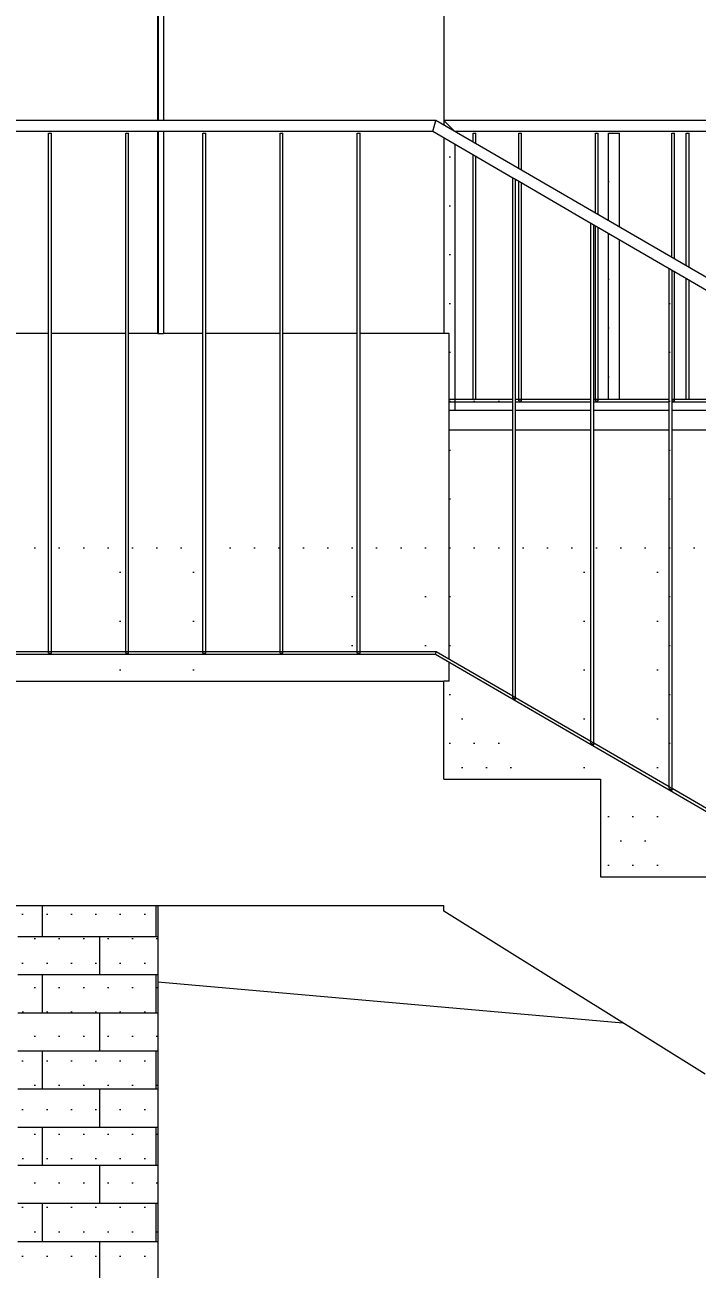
# Model space of a CAD drawing. Header units: metres. Extents: x -111189 to -108577, y -72951 to -72647.
# Drawn here: x -108745.137 to -108743.937, y -72943.031 to -72940.812 of the extents above; entities that cross this region are included whole.
import ezdxf

# ---------------------------------------------------------------- set-up
doc = ezdxf.new("R2010")
doc.units = ezdxf.units.M
doc.header["$MEASUREMENT"] = 0
for name, color, linetype in [('03 - COBERTURA', 7, 'Continuous'), ('03 - LAJES', 7, 'Continuous'), ('04 - TECTO FALSO', 7, 'Continuous'), ('06 - ESCADAS _ GUARDAS', 7, 'Continuous'), ('06 - FORRA', 7, 'Continuous'), ('07 - MUROS', 7, 'Continuous'), ('12 - COTAS GERAIS', 7, 'Continuous')]:
    doc.layers.add(name, color=color, linetype=linetype)
doc.styles.add('ESTILO_GERADO_7', font='')
doc.styles.get('ESTILO_GERADO_7').set_extended_font_data('Helvetica')
doc.dimstyles.new('ESTILO_GERADO__5', dxfattribs={"dimtxt": 0.15, "dimasz": 0.114, "dimexe": 0.18, "dimexo": 0.0625, "dimgap": 0, "dimtad": 1, "dimzin": 0, "dimdsep": 46, "dimtxsty": 'ESTILO_GERADO_7', "dimblk": 'ARROWHEAD_2', "dimblk1": 'ARROWHEAD_2', "dimblk2": 'ARROWHEAD_2', "dimcen": 0.09, "dimse1": 1, "dimse2": 1, "dimclrd": 7, "dimclre": 7, "dimclrt": 7, "dimadec": 0, "dimazin": 0, "dimtfac": 1, "dimtdec": 4, "dimtmove": 0, "dimatfit": 3, "dimfxl": 1, "dimtolj": 1, "dimtzin": 0, "dimarcsym": 0})
pattern_1 = [(360, (-108919.279413, -72941.96242), (0.021783658, 0.043567315), [0, -0.043567315])]

# ---------------------------------------------------------------- blocks, each defined once
blk = doc.blocks.new('Corte Elem_2100_1', base_point=(-108919.2794, -72941.9624))
at = {"layer": '06 - ESCADAS _ GUARDAS', "color": 7, "linetype": 'Continuous', "lineweight": 13}
for p, q in [((-108744.2662, -72941.0851), (-108744.4087, -72941.0024)), ((-108741.4714, -72942.6843), (-108744.4033, -72940.9824)), ((-108744.2612, -72941.088), (-108744.2662, -72941.0851)), ((-108744.1266, -72941.1662), (-108744.2612, -72941.088)), ((-108744.1216, -72941.1691), (-108744.1266, -72941.1662)), ((-108743.987, -72941.2472), (-108744.1216, -72941.1691)), ((-108743.982, -72941.2501), (-108743.987, -72941.2472)), ((-108743.8474, -72941.3283), (-108743.982, -72941.2501))]:
    blk.add_line(p, q, dxfattribs=at)
blk = doc.blocks.new('Corte Elem_2101_1', base_point=(-108919.2794, -72941.9624))
at = {"layer": '06 - ESCADAS _ GUARDAS', "color": 7, "linetype": 'Continuous', "lineweight": 13}
for p, q in [((-108744.4033, -72940.9824), (-108749.4994, -72940.9824)), ((-108744.4087, -72941.0024), (-108749.4794, -72941.0024)), ((-108744.4087, -72941.0024), (-108744.4033, -72940.9824))]:
    blk.add_line(p, q, dxfattribs=at)
blk = doc.blocks.new('*X2872', base_point=(-108919.2794, -72941.9624))
at = {"color": 254, "linetype": 'Continuous', "lineweight": 13}
for p, q in [((-108745.1054, -72942.4384), (-108745.1054, -72942.3824)), ((-108744.9024, -72942.4384), (-108744.9024, -72942.3824)), ((-108745.1054, -72942.4384), (-108745.1494, -72942.4384)), ((-108744.9024, -72942.4384), (-108745.1054, -72942.4384)), ((-108745.0039, -72942.4384), (-108745.0039, -72942.5064)), ((-108744.8994, -72942.4384), (-108744.9024, -72942.4384)), ((-108745.1054, -72942.5064), (-108745.1494, -72942.5064)), ((-108744.9024, -72942.5064), (-108745.1054, -72942.5064)), ((-108745.1054, -72942.5744), (-108745.1054, -72942.5064)), ((-108744.8994, -72942.5064), (-108744.9024, -72942.5064)), ((-108744.9024, -72942.5744), (-108744.9024, -72942.5064)), ((-108745.1054, -72942.5744), (-108745.1494, -72942.5744)), ((-108744.9024, -72942.5744), (-108745.1054, -72942.5744)), ((-108745.0039, -72942.5744), (-108745.0039, -72942.6424)), ((-108744.8994, -72942.5744), (-108744.9024, -72942.5744)), ((-108745.1054, -72942.6424), (-108745.1494, -72942.6424)), ((-108744.9024, -72942.6424), (-108745.1054, -72942.6424)), ((-108745.1054, -72942.7104), (-108745.1054, -72942.6424)), ((-108744.8994, -72942.6424), (-108744.9024, -72942.6424)), ((-108744.9024, -72942.7104), (-108744.9024, -72942.6424)), ((-108745.1054, -72942.7104), (-108745.1494, -72942.7104)), ((-108744.9024, -72942.7104), (-108745.1054, -72942.7104)), ((-108745.0039, -72942.7104), (-108745.0039, -72942.7784)), ((-108744.8994, -72942.7104), (-108744.9024, -72942.7104)), ((-108745.1054, -72942.7784), (-108745.1494, -72942.7784)), ((-108744.9024, -72942.7784), (-108745.1054, -72942.7784)), ((-108745.1054, -72942.8464), (-108745.1054, -72942.7784)), ((-108744.8994, -72942.7784), (-108744.9024, -72942.7784)), ((-108744.9024, -72942.8464), (-108744.9024, -72942.7784)), ((-108745.1054, -72942.8464), (-108745.1494, -72942.8464)), ((-108744.9024, -72942.8464), (-108745.1054, -72942.8464)), ((-108745.0039, -72942.8464), (-108745.0039, -72942.9144)), ((-108744.8994, -72942.8464), (-108744.9024, -72942.8464)), ((-108745.1054, -72942.9144), (-108745.1494, -72942.9144)), ((-108744.9024, -72942.9144), (-108745.1054, -72942.9144)), ((-108745.1054, -72942.9824), (-108745.1054, -72942.9144)), ((-108744.8994, -72942.9144), (-108744.9024, -72942.9144)), ((-108744.9024, -72942.9824), (-108744.9024, -72942.9144)), ((-108745.1054, -72942.9824), (-108745.1494, -72942.9824)), ((-108744.9024, -72942.9824), (-108745.1054, -72942.9824)), ((-108745.0039, -72942.9824), (-108745.0039, -72943.0504)), ((-108744.8994, -72942.9824), (-108744.9024, -72942.9824)), ((-108745.1054, -72943.0504), (-108745.1494, -72943.0504)), ((-108744.9024, -72943.0504), (-108745.1054, -72943.0504)), ((-108745.1054, -72943.1184), (-108745.1054, -72943.0504)), ((-108744.8994, -72943.0504), (-108744.9024, -72943.0504)), ((-108744.9024, -72943.1184), (-108744.9024, -72943.0504)), ((-108745.1054, -72943.1184), (-108745.1494, -72943.1184)), ((-108744.9024, -72943.1184), (-108745.1054, -72943.1184)), ((-108745.0039, -72943.1184), (-108745.0039, -72943.1864)), ((-108744.8994, -72943.1184), (-108744.9024, -72943.1184)), ((-108745.1054, -72943.1864), (-108745.1494, -72943.1864)), ((-108744.9024, -72943.1864), (-108745.1054, -72943.1864)), ((-108745.1054, -72943.2544), (-108745.1054, -72943.1864)), ((-108744.8994, -72943.1864), (-108744.9024, -72943.1864)), ((-108744.9024, -72943.2544), (-108744.9024, -72943.1864)), ((-108745.1054, -72943.2544), (-108745.1494, -72943.2544)), ((-108744.9024, -72943.2544), (-108745.1054, -72943.2544)), ((-108745.0039, -72943.2544), (-108745.0039, -72943.3224)), ((-108744.8994, -72943.2544), (-108744.9024, -72943.2544)), ((-108745.1054, -72943.3224), (-108745.1494, -72943.3224)), ((-108744.9024, -72943.3224), (-108745.1054, -72943.3224)), ((-108745.1054, -72943.3904), (-108745.1054, -72943.3224)), ((-108744.8994, -72943.3224), (-108744.9024, -72943.3224)), ((-108744.9024, -72943.3904), (-108744.9024, -72943.3224)), ((-108745.1054, -72943.3904), (-108745.1494, -72943.3904)), ((-108744.9024, -72943.3904), (-108745.1054, -72943.3904)), ((-108745.0039, -72943.3904), (-108745.0039, -72943.4584)), ((-108744.8994, -72943.3904), (-108744.9024, -72943.3904)), ((-108745.1054, -72943.4584), (-108745.1494, -72943.4584)), ((-108744.9024, -72943.4584), (-108745.1054, -72943.4584)), ((-108745.1054, -72943.5264), (-108745.1054, -72943.4584)), ((-108744.8994, -72943.4584), (-108744.9024, -72943.4584)), ((-108744.9024, -72943.5264), (-108744.9024, -72943.4584)), ((-108745.1054, -72943.5264), (-108745.1494, -72943.5264)), ((-108744.9024, -72943.5264), (-108745.1054, -72943.5264)), ((-108745.0039, -72943.5264), (-108745.0039, -72943.5944)), ((-108744.8994, -72943.5264), (-108744.9024, -72943.5264)), ((-108745.1054, -72943.5944), (-108745.1494, -72943.5944)), ((-108744.9024, -72943.5944), (-108745.1054, -72943.5944)), ((-108745.1054, -72943.6624), (-108745.1054, -72943.5944)), ((-108744.8994, -72943.5944), (-108744.9024, -72943.5944)), ((-108744.9024, -72943.6624), (-108744.9024, -72943.5944)), ((-108745.1054, -72943.6624), (-108745.1494, -72943.6624)), ((-108744.9024, -72943.6624), (-108745.1054, -72943.6624)), ((-108745.0039, -72943.6624), (-108745.0039, -72943.7304)), ((-108744.8994, -72943.6624), (-108744.9024, -72943.6624)), ((-108745.1054, -72943.7304), (-108745.1494, -72943.7304)), ((-108744.9024, -72943.7304), (-108745.1054, -72943.7304)), ((-108745.1054, -72943.7984), (-108745.1054, -72943.7304)), ((-108744.8994, -72943.7304), (-108744.9024, -72943.7304)), ((-108744.9024, -72943.7984), (-108744.9024, -72943.7304)), ((-108745.1054, -72943.7984), (-108745.1494, -72943.7984)), ((-108744.9024, -72943.7984), (-108745.1054, -72943.7984)), ((-108745.0039, -72943.7984), (-108745.0039, -72943.8664)), ((-108744.8994, -72943.7984), (-108744.9024, -72943.7984)), ((-108745.1054, -72943.8664), (-108745.1494, -72943.8664)), ((-108744.9024, -72943.8664), (-108745.1054, -72943.8664)), ((-108745.1054, -72943.9344), (-108745.1054, -72943.8664)), ((-108744.8994, -72943.8664), (-108744.9024, -72943.8664)), ((-108744.9024, -72943.9344), (-108744.9024, -72943.8664)), ((-108745.1054, -72943.9344), (-108745.1494, -72943.9344)), ((-108744.9024, -72943.9344), (-108745.1054, -72943.9344)), ((-108745.0039, -72943.9344), (-108745.0039, -72944.0024)), ((-108744.8994, -72943.9344), (-108744.9024, -72943.9344)), ((-108745.1054, -72944.0024), (-108745.1494, -72944.0024)), ((-108744.9024, -72944.0024), (-108745.1054, -72944.0024)), ((-108745.1054, -72944.0704), (-108745.1054, -72944.0024)), ((-108744.8994, -72944.0024), (-108744.9024, -72944.0024)), ((-108744.9024, -72944.0632), (-108744.9024, -72944.0024)), ((-108745.1054, -72944.0704), (-108745.1494, -72944.0704)), ((-108744.9995, -72944.0704), (-108745.1054, -72944.0704)), ((-108745.0039, -72944.0704), (-108745.0039, -72944.0707))]:
    blk.add_line(p, q, dxfattribs=at)
blk = doc.blocks.new('Corte Elem_2109_1', base_point=(-108919.2794, -72941.9624))
at = {"linetype": 'Continuous', "lineweight": 13}
h = blk.add_hatch(dxfattribs=at)
h.set_pattern_fill('DOTS_0001', color=251, style=0, pattern_type=2)
h.set_pattern_definition(pattern_1)
h.paths.add_polyline_path([(-108745.1494, -72942.3824), (-108745.1494, -72943.1542), (-108744.8994, -72943.1542), (-108744.8994, -72942.3824)])
at = {"color": 7, "linetype": 'Continuous', "lineweight": 13}
for p, q in [((-108744.8994, -72942.3824), (-108744.8994, -72943.8524)), ((-108744.8994, -72943.8524), (-108744.8994, -72944.0627))]:
    blk.add_line(p, q, dxfattribs=at)
at = {"lineweight": 0}
blk.add_blockref('*X2872', (-108919.2794, -72941.9624), dxfattribs=at)
blk = doc.blocks.new('Corte Elem_2111_1', base_point=(-108919.2794, -72941.9624))
at = {"layer": '07 - MUROS', "color": 251, "linetype": 'Continuous', "lineweight": 13}
blk.add_line((-108744.8994, -72942.5188), (-108744.07, -72942.5917), dxfattribs=at)
blk = doc.blocks.new('Corte Elem_2130_1', base_point=(-108919.2794, -72941.9624))
at = {"layer": '03 - LAJES', "linetype": 'Continuous', "lineweight": 13}
h = blk.add_hatch(dxfattribs=at)
h.set_pattern_fill('DOTS_0001', color=251, style=0, pattern_type=2)
h.set_pattern_definition(pattern_1)
h.paths.add_polyline_path([(-108744.3794, -72941.5343), (-108744.3794, -72941.9434), (-108744.3747, -72941.9461), (-108744.3747, -72941.7536), (-108744.2853, -72941.7536), (-108744.2853, -72941.9981), (-108744.2709, -72942.0064), (-108744.2709, -72941.7561), (-108744.2732, -72941.7536), (-108744.2662, -72941.7536), (-108744.2662, -72941.7233), (-108744.3747, -72941.7233), (-108744.3747, -72941.5343)])
h = blk.add_hatch(dxfattribs=at)
h.set_pattern_fill('DOTS_0001', color=251, style=0, pattern_type=2)
h.set_pattern_definition(pattern_1)
h.paths.add_polyline_path([(-108744.2612, -72941.7536), (-108744.1475, -72941.7536), (-108744.1475, -72942.078), (-108744.1332, -72942.0863), (-108744.1332, -72941.7561), (-108744.1355, -72941.7536), (-108744.1266, -72941.7536), (-108744.1266, -72941.7233), (-108744.2612, -72941.7233)])
h = blk.add_hatch(dxfattribs=at)
h.set_pattern_fill('DOTS_0001', color=251, style=0, pattern_type=2)
h.set_pattern_definition(pattern_1)
h.paths.add_polyline_path([(-108744.1216, -72941.7536), (-108744.0098, -72941.7536), (-108744.0098, -72942.1579), (-108743.9955, -72942.1663), (-108743.9955, -72941.7561), (-108743.9977, -72941.7536), (-108743.987, -72941.7536), (-108743.987, -72941.7233), (-108744.1216, -72941.7233)])
h = blk.add_hatch(dxfattribs=at)
h.set_pattern_fill('DOTS_0001', color=251, style=0, pattern_type=2)
h.set_pattern_definition(pattern_1)
h.paths.add_polyline_path([(-108743.982, -72941.7536), (-108743.8721, -72941.7536), (-108743.8721, -72942.2379), (-108743.8577, -72942.2462), (-108743.8577, -72941.7561), (-108743.86, -72941.7536), (-108743.8474, -72941.7536), (-108743.8474, -72941.7233), (-108743.982, -72941.7233)])
h = blk.add_hatch(dxfattribs=at)
h.set_pattern_fill('DOTS_0001', color=251, style=0, pattern_type=2)
h.set_pattern_definition(pattern_1)
h.paths.add_polyline_path([(-108744.3894, -72941.9824), (-108744.3894, -72942.157), (-108744.2312, -72942.157), (-108744.2709, -72942.1131), (-108744.2709, -72942.0122), (-108744.2853, -72942.0038), (-108744.2853, -72942.0973), (-108744.3847, -72941.9876), (-108744.3747, -72941.9876), (-108744.3747, -72941.9519), (-108744.3794, -72941.9492), (-108744.3794, -72941.9824)])
h = blk.add_hatch(dxfattribs=at)
h.set_pattern_fill('DOTS_0001', color=251, style=0, pattern_type=2)
h.set_pattern_definition(pattern_1)
h.paths.add_polyline_path([(-108744.1475, -72942.0838), (-108744.1475, -72942.157), (-108744.1332, -72942.157), (-108744.1332, -72942.0921)])
h = blk.add_hatch(dxfattribs=at)
h.set_pattern_fill('DOTS_0001', color=251, style=0, pattern_type=2)
h.set_pattern_definition(pattern_1)
h.paths.add_polyline_path([(-108744.0098, -72942.2668), (-108744.1094, -72942.157), (-108744.1094, -72942.3315), (-108743.9512, -72942.3315), (-108743.9955, -72942.2826), (-108743.9955, -72942.172), (-108744.0098, -72942.1637)])
at = {"layer": '03 - LAJES', "color": 251, "linetype": 'Continuous', "lineweight": 13}
blk.add_line((-108744.8994, -72942.3825), (-108744.3894, -72942.3825), dxfattribs=at)
blk = doc.blocks.new('Corte Elem_2136_1', base_point=(-108919.2794, -72941.9624))
at = {"layer": '06 - FORRA', "linetype": 'Continuous', "lineweight": 13}
h = blk.add_hatch(dxfattribs=at)
h.set_pattern_fill('DOTS_0001', color=251, style=0, pattern_type=2)
h.set_pattern_definition(pattern_1)
h.paths.add_polyline_path([(-108745.0945, -72941.3624), (-108745.2272, -72941.3624), (-108745.2272, -72941.3624), (-108745.0945, -72941.3624)])
h = blk.add_hatch(dxfattribs=at)
h.set_pattern_fill('DOTS_0001', color=251, style=0, pattern_type=2)
h.set_pattern_definition(pattern_1)
h.paths.add_polyline_path([(-108745.0895, -72941.3624), (-108745.0895, -72941.3624), (-108744.9567, -72941.3624), (-108744.9567, -72941.3624)])
h = blk.add_hatch(dxfattribs=at)
h.set_pattern_fill('DOTS_0001', color=251, style=0, pattern_type=2)
h.set_pattern_definition(pattern_1)
h.paths.add_polyline_path([(-108744.9517, -72941.3624), (-108744.9517, -72941.3624), (-108744.8994, -72941.3624), (-108744.8994, -72941.3624)])
h = blk.add_hatch(dxfattribs=at)
h.set_pattern_fill('DOTS_0001', color=251, style=0, pattern_type=2)
h.set_pattern_definition(pattern_1)
h.paths.add_polyline_path([(-108745.2272, -72941.7485), (-108745.1163, -72941.7485), (-108745.1163, -72941.9299), (-108745.102, -72941.9299), (-108745.102, -72941.751), (-108745.1043, -72941.7485), (-108745.0945, -72941.7485), (-108745.0945, -72941.7182), (-108745.2272, -72941.7182)])
h = blk.add_hatch(dxfattribs=at)
h.set_pattern_fill('DOTS_0001', color=251, style=0, pattern_type=2)
h.set_pattern_definition(pattern_1)
h.paths.add_polyline_path([(-108745.0895, -72941.7485), (-108744.9786, -72941.7485), (-108744.9786, -72941.9299), (-108744.9643, -72941.9299), (-108744.9643, -72941.751), (-108744.9665, -72941.7485), (-108744.9567, -72941.7485), (-108744.9567, -72941.7182), (-108745.0895, -72941.7182)])
h = blk.add_hatch(dxfattribs=at)
h.set_pattern_fill('DOTS_0001', color=251, style=0, pattern_type=2)
h.set_pattern_definition(pattern_1)
h.paths.add_polyline_path([(-108744.8894, -72941.7182), (-108744.9517, -72941.7182), (-108744.9517, -72941.7485), (-108744.8894, -72941.7485)])
h = blk.add_hatch(dxfattribs=at)
h.set_pattern_fill('DOTS_0001', color=251, style=0, pattern_type=2)
h.set_pattern_definition(pattern_1)
h.paths.add_polyline_path([(-108745.1163, -72941.9824), (-108745.102, -72941.9824), (-108745.102, -72941.9349), (-108745.1163, -72941.9349)])
h = blk.add_hatch(dxfattribs=at)
h.set_pattern_fill('DOTS_0001', color=251, style=0, pattern_type=2)
h.set_pattern_definition(pattern_1)
h.paths.add_polyline_path([(-108744.9643, -72941.9349), (-108744.9786, -72941.9349), (-108744.9786, -72941.9824), (-108744.9643, -72941.9824)])
at = {"layer": '06 - FORRA', "color": 7, "linetype": 'Continuous', "lineweight": 13}
blk.add_line((-108744.8994, -72941.3624), (-108744.8894, -72941.3624), dxfattribs=at)
blk = doc.blocks.new('Corte Elem_2138_1', base_point=(-108919.2794, -72941.9624))
at = {"layer": '03 - COBERTURA', "linetype": 'Continuous', "lineweight": 13}
h = blk.add_hatch(dxfattribs=at)
h.set_pattern_fill('DOTS_0001', color=251, style=0, pattern_type=2)
h.set_pattern_definition(pattern_1)
h.paths.add_polyline_path([(-108744.8891, -72939.0624), (-108744.8891, -72940.9824), (-108744.8845, -72940.9824), (-108744.8845, -72939.0624)])
h = blk.add_hatch(dxfattribs=at)
h.set_pattern_fill('DOTS_0001', color=251, style=0, pattern_type=2)
h.set_pattern_definition(pattern_1)
h.paths.add_polyline_path([(-108744.8845, -72941.0024), (-108744.8891, -72941.0024), (-108744.8891, -72941.3624), (-108744.8845, -72941.3624)])
at = {"layer": '03 - COBERTURA', "color": 7, "linetype": 'Continuous', "lineweight": 13}
for p, q in [((-108744.3894, -72939.0624), (-108744.3894, -72940.9905)), ((-108744.3894, -72941.0136), (-108744.3894, -72941.3624))]:
    blk.add_line(p, q, dxfattribs=at)
blk = doc.blocks.new('Corte Elem_2163_1', base_point=(-108919.2794, -72941.9624))
at = {"layer": '06 - FORRA', "linetype": 'Continuous', "lineweight": 13}
h = blk.add_hatch(dxfattribs=at)
h.set_pattern_fill('DOTS_0001', color=251, style=0, pattern_type=2)
h.set_pattern_definition(pattern_1)
h.paths.add_polyline_path([(-108744.819, -72941.7182), (-108744.8894, -72941.7182), (-108744.8894, -72941.7485), (-108744.8409, -72941.7485), (-108744.8409, -72941.9299), (-108744.8265, -72941.9299), (-108744.8265, -72941.751), (-108744.8288, -72941.7485), (-108744.819, -72941.7485)])
h = blk.add_hatch(dxfattribs=at)
h.set_pattern_fill('DOTS_0001', color=251, style=0, pattern_type=2)
h.set_pattern_definition(pattern_1)
h.paths.add_polyline_path([(-108744.6813, -72941.7182), (-108744.814, -72941.7182), (-108744.814, -72941.7485), (-108744.7031, -72941.7485), (-108744.7031, -72941.9299), (-108744.6888, -72941.9299), (-108744.6888, -72941.751), (-108744.6911, -72941.7485), (-108744.6813, -72941.7485)])
h = blk.add_hatch(dxfattribs=at)
h.set_pattern_fill('DOTS_0001', color=251, style=0, pattern_type=2)
h.set_pattern_definition(pattern_1)
h.paths.add_polyline_path([(-108744.6763, -72941.7485), (-108744.5654, -72941.7485), (-108744.5654, -72941.9299), (-108744.5511, -72941.9299), (-108744.5511, -72941.751), (-108744.5533, -72941.7485), (-108744.5436, -72941.7485), (-108744.5436, -72941.7182), (-108744.6763, -72941.7182)])
h = blk.add_hatch(dxfattribs=at)
h.set_pattern_fill('DOTS_0001', color=251, style=0, pattern_type=2)
h.set_pattern_definition(pattern_1)
h.paths.add_polyline_path([(-108744.5386, -72941.7485), (-108744.4277, -72941.7485), (-108744.4277, -72941.9299), (-108744.4133, -72941.9299), (-108744.4133, -72941.751), (-108744.4156, -72941.7485), (-108744.3794, -72941.7485), (-108744.3794, -72941.7182), (-108744.5386, -72941.7182)])
h = blk.add_hatch(dxfattribs=at)
h.set_pattern_fill('DOTS_0001', color=251, style=0, pattern_type=2)
h.set_pattern_definition(pattern_1)
h.paths.add_polyline_path([(-108744.8409, -72941.9824), (-108744.8265, -72941.9824), (-108744.8265, -72941.9349), (-108744.8409, -72941.9349)])
h = blk.add_hatch(dxfattribs=at)
h.set_pattern_fill('DOTS_0001', color=251, style=0, pattern_type=2)
h.set_pattern_definition(pattern_1)
h.paths.add_polyline_path([(-108744.7031, -72941.9824), (-108744.6888, -72941.9824), (-108744.6888, -72941.9349), (-108744.7031, -72941.9349)])
h = blk.add_hatch(dxfattribs=at)
h.set_pattern_fill('DOTS_0001', color=251, style=0, pattern_type=2)
h.set_pattern_definition(pattern_1)
h.paths.add_polyline_path([(-108744.5654, -72941.9349), (-108744.5654, -72941.9824), (-108744.5511, -72941.9824), (-108744.5511, -72941.9349)])
h = blk.add_hatch(dxfattribs=at)
h.set_pattern_fill('DOTS_0001', color=251, style=0, pattern_type=2)
h.set_pattern_definition(pattern_1)
h.paths.add_polyline_path([(-108744.4277, -72941.9349), (-108744.4277, -72941.9824), (-108744.4133, -72941.9824), (-108744.4133, -72941.9349)])
at = {"layer": '06 - FORRA', "color": 7, "linetype": 'Continuous', "lineweight": 13}
for p, q in [((-108744.8891, -72941.3624), (-108744.8894, -72941.3624)), ((-108744.819, -72941.3624), (-108744.8891, -72941.3624)), ((-108744.6813, -72941.3624), (-108744.814, -72941.3624)), ((-108744.5436, -72941.3624), (-108744.6763, -72941.3624)), ((-108744.3794, -72941.3624), (-108744.5386, -72941.3624)), ((-108744.3794, -72941.9434), (-108744.3794, -72941.3624)), ((-108744.3794, -72941.9824), (-108744.3794, -72941.9492)), ((-108744.3794, -72941.9824), (-108744.3894, -72941.9824))]:
    blk.add_line(p, q, dxfattribs=at)
blk = doc.blocks.new('Corte Elem_2174_1', base_point=(-108919.2794, -72941.9624))
at = {"layer": '04 - TECTO FALSO', "linetype": 'Continuous', "lineweight": 13}
h = blk.add_hatch(dxfattribs=at)
h.set_pattern_fill('DOTS_0001', color=251, style=0, pattern_type=2)
h.set_pattern_definition(pattern_1)
h.paths.add_polyline_path([(-108744.3794, -72941.5343), (-108744.3747, -72941.5343), (-108744.3747, -72941.4993), (-108744.3794, -72941.4993)])
at = {"layer": '04 - TECTO FALSO', "color": 7, "linetype": 'Continuous', "lineweight": 13}
for p, q in [((-108744.3794, -72941.4993), (-108744.2662, -72941.4993)), ((-108744.2612, -72941.4993), (-108744.1266, -72941.4993)), ((-108744.1216, -72941.4993), (-108743.987, -72941.4993)), ((-108743.982, -72941.4993), (-108743.8474, -72941.4993)), ((-108744.3794, -72941.5343), (-108744.2662, -72941.5343)), ((-108744.2612, -72941.5343), (-108744.1266, -72941.5343)), ((-108744.1216, -72941.5343), (-108743.987, -72941.5343)), ((-108743.982, -72941.5343), (-108743.8474, -72941.5343))]:
    blk.add_line(p, q, dxfattribs=at)
blk = doc.blocks.new('Corte Elem_2179_1', base_point=(-108919.2794, -72941.9624))
at = {"layer": '06 - FORRA', "linetype": 'Continuous', "lineweight": 13}
h = blk.add_hatch(dxfattribs=at)
h.set_pattern_fill('DOTS_0001', color=251, style=0, pattern_type=2)
h.set_pattern_definition(pattern_1)
h.paths.add_polyline_path([(-108744.8994, -72939.0624), (-108744.8994, -72940.9824), (-108744.8991, -72940.9824), (-108744.8991, -72939.0624)])
h = blk.add_hatch(dxfattribs=at)
h.set_pattern_fill('DOTS_0001', color=251, style=0, pattern_type=2)
h.set_pattern_definition(pattern_1)
h.paths.add_polyline_path([(-108744.8991, -72941.0024), (-108744.8994, -72941.0024), (-108744.8994, -72941.3624), (-108744.8991, -72941.3624)])
blk = doc.blocks.new('Corte Elem_2192_1', base_point=(-108919.2794, -72941.9624))
at = {"layer": '06 - FORRA', "color": 7, "linetype": 'Continuous', "lineweight": 13}
for p, q in [((-108744.8991, -72936.1412), (-108744.8991, -72940.9824)), ((-108744.8891, -72940.9824), (-108744.8891, -72936.1412)), ((-108744.8991, -72941.0024), (-108744.8991, -72941.3624)), ((-108744.8891, -72941.3624), (-108744.8891, -72941.0024))]:
    blk.add_line(p, q, dxfattribs=at)
blk = doc.blocks.new('Corte Elem_2193_1', base_point=(-108919.2794, -72941.9624))
at = {"layer": '06 - FORRA', "color": 7, "linetype": 'Continuous', "lineweight": 13}
for p, q in [((-108744.8994, -72940.9824), (-108744.8994, -72936.1412)), ((-108744.8994, -72941.3624), (-108744.8994, -72941.0024)), ((-108745.0945, -72941.3624), (-108745.2272, -72941.3624)), ((-108744.9567, -72941.3624), (-108745.0895, -72941.3624)), ((-108744.8994, -72941.3624), (-108744.9517, -72941.3624))]:
    blk.add_line(p, q, dxfattribs=at)
blk = doc.blocks.new('Corte Elem_2195_1', base_point=(-108919.2794, -72941.9624))
at = {"layer": '06 - ESCADAS _ GUARDAS', "color": 7, "linetype": 'Continuous', "lineweight": 13}
for p, q in [((-108744.3894, -72942.157), (-108744.1094, -72942.157)), ((-108744.1094, -72942.157), (-108744.1094, -72942.3315)), ((-108744.1094, -72942.3315), (-108743.8294, -72942.3315)), ((-108744.3894, -72942.3926), (-108744.3894, -72942.3824)), ((-108744.296, -72942.4508), (-108744.3894, -72942.3926)), ((-108744.2027, -72942.509), (-108744.296, -72942.4508)), ((-108744.1094, -72942.5672), (-108744.2027, -72942.509)), ((-108744.016, -72942.6254), (-108744.1094, -72942.5672)), ((-108743.9227, -72942.6836), (-108744.016, -72942.6254))]:
    blk.add_line(p, q, dxfattribs=at)
blk = doc.blocks.new('Corte Elem_2197_1', base_point=(-108919.2794, -72941.9624))
at = {"layer": '06 - ESCADAS _ GUARDAS', "color": 7, "linetype": 'Continuous', "lineweight": 13}
for p, q in [((-108741.4914, -72943.6255), (-108744.404, -72941.9349)), ((-108744.2662, -72942.0091), (-108744.4026, -72941.9299)), ((-108744.2612, -72942.012), (-108744.2662, -72942.0091)), ((-108744.1266, -72942.0902), (-108744.2612, -72942.012)), ((-108744.1216, -72942.0931), (-108744.1266, -72942.0902)), ((-108743.987, -72942.1712), (-108744.1216, -72942.0931)), ((-108743.982, -72942.1741), (-108743.987, -72942.1712)), ((-108743.8474, -72942.2522), (-108743.982, -72942.1741))]:
    blk.add_line(p, q, dxfattribs=at)
blk = doc.blocks.new('Corte Elem_2206_1', base_point=(-108919.2794, -72941.9624))
at = {"layer": '06 - ESCADAS _ GUARDAS', "color": 7, "linetype": 'Continuous', "lineweight": 13}
for p, q in [((-108744.404, -72941.9349), (-108749.4794, -72941.9349)), ((-108745.0945, -72941.9299), (-108745.2272, -72941.9299)), ((-108745.0895, -72941.9299), (-108745.0945, -72941.9299)), ((-108744.9567, -72941.9299), (-108745.0895, -72941.9299)), ((-108744.9517, -72941.9299), (-108744.9567, -72941.9299)), ((-108744.819, -72941.9299), (-108744.9517, -72941.9299)), ((-108744.814, -72941.9299), (-108744.819, -72941.9299)), ((-108744.6813, -72941.9299), (-108744.814, -72941.9299)), ((-108744.6763, -72941.9299), (-108744.6813, -72941.9299)), ((-108744.5436, -72941.9299), (-108744.6763, -72941.9299)), ((-108744.5386, -72941.9299), (-108744.5436, -72941.9299)), ((-108744.4026, -72941.9299), (-108744.5386, -72941.9299)), ((-108744.404, -72941.9349), (-108744.4026, -72941.9299))]:
    blk.add_line(p, q, dxfattribs=at)
blk = doc.blocks.new('Corte Elem_2210_1', base_point=(-108919.2794, -72941.9624))
at = {"layer": '03 - LAJES', "color": 7, "linetype": 'Continuous', "lineweight": 13}
for p, q in [((-108749.4994, -72941.9824), (-108744.3894, -72941.9824)), ((-108744.3894, -72942.157), (-108744.3894, -72941.9824)), ((-108754.7994, -72942.3824), (-108744.3894, -72942.3824))]:
    blk.add_line(p, q, dxfattribs=at)
blk = doc.blocks.new('Corte Elem_2216_1', base_point=(-108919.2794, -72941.9624))
at = {"layer": '06 - ESCADAS _ GUARDAS', "linetype": 'Continuous', "lineweight": 13}
h = blk.add_hatch(dxfattribs=at)
h.set_pattern_fill('DOTS_0001', color=251, style=0, pattern_type=2)
h.set_pattern_definition(pattern_1)
h.paths.add_polyline_path([(-108744.1216, -72941.1684), (-108744.1266, -72941.1655), (-108744.1266, -72941.2982), (-108744.1216, -72941.2937)])
blk = doc.blocks.new('Corte Elem_2217_1', base_point=(-108919.2794, -72941.9624))
at = {"layer": '06 - ESCADAS _ GUARDAS', "linetype": 'Continuous', "lineweight": 13}
h = blk.add_hatch(dxfattribs=at)
h.set_pattern_fill('DOTS_0001', color=251, style=0, pattern_type=2)
h.set_pattern_definition(pattern_1)
h.paths.add_polyline_path([(-108744.2662, -72941.0851), (-108744.2612, -72941.088), (-108744.2612, -72941.0874), (-108744.2662, -72941.0845)])
blk = doc.blocks.new('Corte Elem_2225_1', base_point=(-108919.2794, -72941.9624))
at = {"layer": '06 - ESCADAS _ GUARDAS', "linetype": 'Continuous', "lineweight": 13}
h = blk.add_hatch(dxfattribs=at)
h.set_pattern_fill('DOTS_0001', color=251, style=0, pattern_type=2)
h.set_pattern_definition(pattern_1)
h.paths.add_polyline_path([(-108743.987, -72942.1741), (-108743.982, -72942.177), (-108743.982, -72941.2495), (-108743.987, -72941.2466)])
at = {"layer": '06 - ESCADAS _ GUARDAS', "color": 7, "linetype": 'Continuous', "lineweight": 13}
for p, q in [((-108743.987, -72941.2466), (-108743.982, -72941.2495)), ((-108743.987, -72941.2472), (-108743.987, -72941.2466)), ((-108743.987, -72942.1712), (-108743.987, -72941.2472)), ((-108743.982, -72941.2501), (-108743.982, -72941.2495)), ((-108743.982, -72942.1741), (-108743.982, -72941.2501)), ((-108743.987, -72942.1741), (-108743.987, -72942.1712)), ((-108743.987, -72942.1741), (-108743.982, -72942.177)), ((-108743.982, -72942.177), (-108743.982, -72942.1741))]:
    blk.add_line(p, q, dxfattribs=at)
blk = doc.blocks.new('Corte Elem_2226_1', base_point=(-108919.2794, -72941.9624))
at = {"layer": '06 - ESCADAS _ GUARDAS', "color": 7, "linetype": 'Continuous', "lineweight": 13}
for p, q in [((-108744.1266, -72941.1655), (-108744.1216, -72941.1684)), ((-108744.1266, -72941.1662), (-108744.1266, -72941.1655)), ((-108744.1266, -72942.0902), (-108744.1266, -72941.1662)), ((-108744.1216, -72941.1691), (-108744.1216, -72941.1684)), ((-108744.1216, -72942.0931), (-108744.1216, -72941.1691)), ((-108744.1266, -72942.093), (-108744.1266, -72942.0902)), ((-108744.1266, -72942.093), (-108744.1216, -72942.0959)), ((-108744.1216, -72942.0959), (-108744.1216, -72942.0931))]:
    blk.add_line(p, q, dxfattribs=at)
blk = doc.blocks.new('Corte Elem_2227_1', base_point=(-108919.2794, -72941.9624))
at = {"layer": '06 - ESCADAS _ GUARDAS', "color": 7, "linetype": 'Continuous', "lineweight": 13}
for p, q in [((-108744.2662, -72941.0845), (-108744.2612, -72941.0874)), ((-108744.2662, -72941.0851), (-108744.2662, -72941.0845)), ((-108744.2662, -72942.0091), (-108744.2662, -72941.0851)), ((-108744.2612, -72941.088), (-108744.2612, -72941.0874)), ((-108744.2612, -72942.012), (-108744.2612, -72941.088)), ((-108744.2662, -72942.012), (-108744.2662, -72942.0091)), ((-108744.2662, -72942.012), (-108744.2612, -72942.0149)), ((-108744.2612, -72942.0149), (-108744.2612, -72942.012))]:
    blk.add_line(p, q, dxfattribs=at)
blk = doc.blocks.new('Corte Elem_2237_1', base_point=(-108919.2794, -72941.9624))
at = {"layer": '06 - ESCADAS _ GUARDAS', "color": 7, "linetype": 'Continuous', "lineweight": 13}
for p, q in [((-108744.5436, -72941.0049), (-108744.5386, -72941.0049)), ((-108744.5436, -72941.9299), (-108744.5436, -72941.0049)), ((-108744.5386, -72941.9299), (-108744.5386, -72941.0049)), ((-108744.5436, -72941.9324), (-108744.5436, -72941.9299)), ((-108744.5436, -72941.9324), (-108744.5386, -72941.9324)), ((-108744.5386, -72941.9324), (-108744.5386, -72941.9299))]:
    blk.add_line(p, q, dxfattribs=at)
blk = doc.blocks.new('Corte Elem_2238_1', base_point=(-108919.2794, -72941.9624))
at = {"layer": '06 - ESCADAS _ GUARDAS', "linetype": 'Continuous', "lineweight": 13}
h = blk.add_hatch(dxfattribs=at)
h.set_pattern_fill('DOTS_0001', color=251, style=0, pattern_type=2)
h.set_pattern_definition(pattern_1)
h.paths.add_polyline_path([(-108744.6763, -72941.0049), (-108744.6813, -72941.0049), (-108744.6813, -72941.8009), (-108744.6763, -72941.7964)])
at = {"layer": '06 - ESCADAS _ GUARDAS', "color": 7, "linetype": 'Continuous', "lineweight": 13}
for p, q in [((-108744.6813, -72941.0049), (-108744.6763, -72941.0049)), ((-108744.6813, -72941.9299), (-108744.6813, -72941.0049)), ((-108744.6763, -72941.9299), (-108744.6763, -72941.0049)), ((-108744.6813, -72941.9324), (-108744.6813, -72941.9299)), ((-108744.6813, -72941.9324), (-108744.6763, -72941.9324)), ((-108744.6763, -72941.9324), (-108744.6763, -72941.9299))]:
    blk.add_line(p, q, dxfattribs=at)
blk = doc.blocks.new('Corte Elem_2239_1', base_point=(-108919.2794, -72941.9624))
at = {"layer": '06 - ESCADAS _ GUARDAS', "color": 7, "linetype": 'Continuous', "lineweight": 13}
for p, q in [((-108744.819, -72941.0049), (-108744.814, -72941.0049)), ((-108744.819, -72941.9299), (-108744.819, -72941.0049)), ((-108744.814, -72941.9299), (-108744.814, -72941.0049)), ((-108744.819, -72941.9324), (-108744.819, -72941.9299)), ((-108744.819, -72941.9324), (-108744.814, -72941.9324)), ((-108744.814, -72941.9324), (-108744.814, -72941.9299))]:
    blk.add_line(p, q, dxfattribs=at)
blk = doc.blocks.new('Corte Elem_2240_1', base_point=(-108919.2794, -72941.9624))
at = {"layer": '06 - ESCADAS _ GUARDAS', "color": 7, "linetype": 'Continuous', "lineweight": 13}
for p, q in [((-108744.9567, -72941.0049), (-108744.9517, -72941.0049)), ((-108744.9567, -72941.9299), (-108744.9567, -72941.0049)), ((-108744.9517, -72941.9299), (-108744.9517, -72941.0049)), ((-108744.9567, -72941.9324), (-108744.9567, -72941.9299)), ((-108744.9567, -72941.9324), (-108744.9517, -72941.9324)), ((-108744.9517, -72941.9324), (-108744.9517, -72941.9299))]:
    blk.add_line(p, q, dxfattribs=at)
blk = doc.blocks.new('Corte Elem_2241_1', base_point=(-108919.2794, -72941.9624))
at = {"layer": '06 - ESCADAS _ GUARDAS', "color": 7, "linetype": 'Continuous', "lineweight": 13}
for p, q in [((-108745.0945, -72941.0049), (-108745.0895, -72941.0049)), ((-108745.0945, -72941.9299), (-108745.0945, -72941.0049)), ((-108745.0895, -72941.9299), (-108745.0895, -72941.0049)), ((-108745.0945, -72941.9324), (-108745.0945, -72941.9299)), ((-108745.0945, -72941.9324), (-108745.0895, -72941.9324)), ((-108745.0895, -72941.9324), (-108745.0895, -72941.9299))]:
    blk.add_line(p, q, dxfattribs=at)
blk = doc.blocks.new('Corte Elem_2307_1', base_point=(-108919.2794, -72941.9624))
at = {"layer": '06 - ESCADAS _ GUARDAS', "linetype": 'Continuous', "lineweight": 13}
h = blk.add_hatch(dxfattribs=at)
h.set_pattern_fill('DOTS_0001', color=251, style=0, pattern_type=2)
h.set_pattern_definition(pattern_1)
h.paths.add_polyline_path([(-108744.3894, -72940.9824), (-108744.3894, -72940.9905), (-108744.3701, -72941.0017)])
h = blk.add_hatch(dxfattribs=at)
h.set_pattern_fill('DOTS_0001', color=251, style=0, pattern_type=2)
h.set_pattern_definition(pattern_1)
h.paths.add_polyline_path([(-108744.3894, -72941.3624), (-108744.3794, -72941.3624), (-108744.3794, -72941.4799), (-108744.3694, -72941.4799), (-108744.3694, -72941.0253), (-108744.3894, -72941.0136)])
h = blk.add_hatch(dxfattribs=at)
h.set_pattern_fill('DOTS_0001', color=251, style=0, pattern_type=2)
h.set_pattern_definition(pattern_1)
h.paths.add_polyline_path([(-108744.3794, -72941.4849), (-108744.3794, -72941.4993), (-108744.3694, -72941.4993), (-108744.3694, -72941.4849)])
at = {"layer": '06 - ESCADAS _ GUARDAS', "color": 7, "linetype": 'Continuous', "lineweight": 13}
for p, q in [((-108744.3694, -72941.0253), (-108744.3694, -72941.4799)), ((-108744.3694, -72941.4799), (-108744.3694, -72941.4849)), ((-108744.3694, -72941.4849), (-108744.3694, -72941.4993))]:
    blk.add_line(p, q, dxfattribs=at)
blk = doc.blocks.new('Corte Elem_2308_1', base_point=(-108919.2794, -72941.9624))
at = {"layer": '06 - ESCADAS _ GUARDAS', "linetype": 'Continuous', "lineweight": 13}
h = blk.add_hatch(dxfattribs=at)
h.set_pattern_fill('DOTS_0001', color=251, style=0, pattern_type=2)
h.set_pattern_definition(pattern_1)
h.paths.add_polyline_path([(-108744.3894, -72940.9824), (-108744.3701, -72941.0017), (-108744.3689, -72941.0024), (-108744.2627, -72941.0024), (-108744.2627, -72940.9824)])
at = {"layer": '06 - ESCADAS _ GUARDAS', "color": 7, "linetype": 'Continuous', "lineweight": 13}
for p, q in [((-108744.3701, -72941.0017), (-108744.3894, -72940.9824)), ((-108743.2871, -72940.9824), (-108744.3894, -72940.9824)), ((-108743.2871, -72941.0024), (-108744.3689, -72941.0024)), ((-108743.2871, -72941.0024), (-108743.2871, -72940.9824))]:
    blk.add_line(p, q, dxfattribs=at)
blk = doc.blocks.new('Corte Elem_2309_1', base_point=(-108919.2794, -72941.9624))
at = {"layer": '06 - ESCADAS _ GUARDAS', "linetype": 'Continuous', "lineweight": 13}
h = blk.add_hatch(dxfattribs=at)
h.set_pattern_fill('DOTS_0001', color=251, style=0, pattern_type=2)
h.set_pattern_definition(pattern_1)
h.paths.add_polyline_path([(-108744.3794, -72941.4799), (-108744.3794, -72941.4849), (-108744.2662, -72941.4849), (-108744.2662, -72941.4799)])
h = blk.add_hatch(dxfattribs=at)
h.set_pattern_fill('DOTS_0001', color=251, style=0, pattern_type=2)
h.set_pattern_definition(pattern_1)
h.paths.add_polyline_path([(-108744.2553, -72941.4824), (-108744.2503, -72941.4824), (-108744.2503, -72941.4799), (-108744.2553, -72941.4799)])
h = blk.add_hatch(dxfattribs=at)
h.set_pattern_fill('DOTS_0001', color=251, style=0, pattern_type=2)
h.set_pattern_definition(pattern_1)
h.paths.add_polyline_path([(-108744.1188, -72941.4799), (-108744.1188, -72941.4824), (-108744.1138, -72941.4824), (-108744.1138, -72941.4799)])
h = blk.add_hatch(dxfattribs=at)
h.set_pattern_fill('DOTS_0001', color=251, style=0, pattern_type=2)
h.set_pattern_definition(pattern_1)
h.paths.add_polyline_path([(-108743.4311, -72941.4799), (-108743.4361, -72941.4799), (-108743.4361, -72941.4824), (-108743.4311, -72941.4824)])
at = {"layer": '06 - ESCADAS _ GUARDAS', "color": 7, "linetype": 'Continuous', "lineweight": 13}
for p, q in [((-108744.3694, -72941.4799), (-108744.3794, -72941.4799)), ((-108744.3694, -72941.4849), (-108744.3794, -72941.4849)), ((-108744.2662, -72941.4799), (-108744.3694, -72941.4799)), ((-108744.2662, -72941.4849), (-108744.3694, -72941.4849)), ((-108744.2553, -72941.4799), (-108744.2612, -72941.4799)), ((-108744.1266, -72941.4849), (-108744.2612, -72941.4849)), ((-108744.2503, -72941.4799), (-108744.2553, -72941.4799)), ((-108744.1266, -72941.4799), (-108744.2503, -72941.4799)), ((-108744.1188, -72941.4799), (-108744.1216, -72941.4799)), ((-108743.987, -72941.4849), (-108744.1216, -72941.4849)), ((-108744.1138, -72941.4799), (-108744.1188, -72941.4799)), ((-108743.987, -72941.4799), (-108744.1138, -72941.4799)), ((-108743.9773, -72941.4799), (-108743.982, -72941.4799)), ((-108743.8474, -72941.4849), (-108743.982, -72941.4849)), ((-108743.8474, -72941.4799), (-108743.9773, -72941.4799)), ((-108743.8407, -72941.4799), (-108743.8424, -72941.4799)), ((-108743.8292, -72941.4849), (-108743.8424, -72941.4849)), ((-108743.8292, -72941.4799), (-108743.8407, -72941.4799)), ((-108743.4361, -72941.4799), (-108743.5462, -72941.4799)), ((-108743.2871, -72941.4849), (-108743.5376, -72941.4849)), ((-108743.4311, -72941.4799), (-108743.4361, -72941.4799)), ((-108743.2871, -72941.4799), (-108743.4311, -72941.4799)), ((-108743.2871, -72941.4849), (-108743.2871, -72941.4799))]:
    blk.add_line(p, q, dxfattribs=at)
blk = doc.blocks.new('Corte Elem_2310_1', base_point=(-108919.2794, -72941.9624))
at = {"layer": '06 - ESCADAS _ GUARDAS', "color": 251, "linetype": 'Continuous', "lineweight": 13}
for p, q in [((-108744.3371, -72941.0049), (-108744.3321, -72941.0049)), ((-108744.3371, -72941.0209), (-108744.3371, -72941.0049)), ((-108744.3321, -72941.0238), (-108744.3321, -72941.0049)), ((-108744.3371, -72941.4799), (-108744.3371, -72941.044)), ((-108744.3321, -72941.4799), (-108744.3321, -72941.0469))]:
    blk.add_line(p, q, dxfattribs=at)
blk = doc.blocks.new('Corte Elem_2312_1', base_point=(-108919.2794, -72941.9624))
at = {"layer": '06 - ESCADAS _ GUARDAS', "linetype": 'Continuous', "lineweight": 13}
h = blk.add_hatch(dxfattribs=at)
h.set_pattern_fill('DOTS_0001', color=251, style=0, pattern_type=2)
h.set_pattern_definition(pattern_1)
h.paths.add_polyline_path([(-108743.9566, -72941.0049), (-108743.9566, -72941.2417), (-108743.9516, -72941.2446), (-108743.9516, -72941.0049)])
h = blk.add_hatch(dxfattribs=at)
h.set_pattern_fill('DOTS_0001', color=251, style=0, pattern_type=2)
h.set_pattern_definition(pattern_1)
h.paths.add_polyline_path([(-108743.9566, -72941.2648), (-108743.9566, -72941.4799), (-108743.9516, -72941.4799), (-108743.9516, -72941.2677)])
at = {"layer": '06 - ESCADAS _ GUARDAS', "color": 7, "linetype": 'Continuous', "lineweight": 13}
for p, q in [((-108743.9566, -72941.0049), (-108743.9516, -72941.0049)), ((-108743.9566, -72941.2417), (-108743.9566, -72941.0049)), ((-108743.9516, -72941.2446), (-108743.9516, -72941.0049)), ((-108743.9566, -72941.4799), (-108743.9566, -72941.2648)), ((-108743.9516, -72941.4799), (-108743.9516, -72941.2677))]:
    blk.add_line(p, q, dxfattribs=at)
blk = doc.blocks.new('Corte Elem_2323_1', base_point=(-108919.2794, -72941.9624))
at = {"layer": '06 - ESCADAS _ GUARDAS', "linetype": 'Continuous', "lineweight": 13}
h = blk.add_hatch(dxfattribs=at)
h.set_pattern_fill('DOTS_0001', color=251, style=0, pattern_type=2)
h.set_pattern_definition(pattern_1)
h.paths.add_polyline_path([(-108743.9773, -72941.0049), (-108743.9823, -72941.0049), (-108743.9823, -72941.2268), (-108743.9773, -72941.2297)])
h = blk.add_hatch(dxfattribs=at)
h.set_pattern_fill('DOTS_0001', color=251, style=0, pattern_type=2)
h.set_pattern_definition(pattern_1)
h.paths.add_polyline_path([(-108743.9773, -72941.2529), (-108743.982, -72941.2501), (-108743.982, -72941.4305), (-108743.9773, -72941.4262)])
at = {"layer": '06 - ESCADAS _ GUARDAS', "color": 7, "linetype": 'Continuous', "lineweight": 13}
for p, q in [((-108743.9823, -72941.0049), (-108743.9773, -72941.0049)), ((-108743.9823, -72941.2268), (-108743.9823, -72941.0049)), ((-108743.9773, -72941.2297), (-108743.9773, -72941.0049)), ((-108743.9773, -72941.4799), (-108743.9773, -72941.2529)), ((-108743.982, -72941.4824), (-108743.9773, -72941.4824)), ((-108743.9773, -72941.4824), (-108743.9773, -72941.4799))]:
    blk.add_line(p, q, dxfattribs=at)
blk = doc.blocks.new('Corte Elem_2324_1', base_point=(-108919.2794, -72941.9624))
at = {"layer": '06 - ESCADAS _ GUARDAS', "color": 7, "linetype": 'Continuous', "lineweight": 13}
for p, q in [((-108744.1188, -72941.0049), (-108744.1138, -72941.0049)), ((-108744.1188, -72941.1476), (-108744.1188, -72941.0049)), ((-108744.1138, -72941.1505), (-108744.1138, -72941.0049)), ((-108744.1188, -72941.4799), (-108744.1188, -72941.1707)), ((-108744.1138, -72941.4799), (-108744.1138, -72941.1736)), ((-108744.1188, -72941.4824), (-108744.1188, -72941.4799)), ((-108744.1188, -72941.4824), (-108744.1138, -72941.4824)), ((-108744.1138, -72941.4824), (-108744.1138, -72941.4799))]:
    blk.add_line(p, q, dxfattribs=at)
blk = doc.blocks.new('Corte Elem_2325_1', base_point=(-108919.2794, -72941.9624))
at = {"layer": '06 - ESCADAS _ GUARDAS', "color": 7, "linetype": 'Continuous', "lineweight": 13}
for p, q in [((-108744.2553, -72941.0049), (-108744.2503, -72941.0049)), ((-108744.2553, -72941.0683), (-108744.2553, -72941.0049)), ((-108744.2503, -72941.0712), (-108744.2503, -72941.0049)), ((-108744.2553, -72941.4799), (-108744.2553, -72941.0914)), ((-108744.2503, -72941.4799), (-108744.2503, -72941.0943)), ((-108744.2553, -72941.4824), (-108744.2553, -72941.4799)), ((-108744.2553, -72941.4824), (-108744.2503, -72941.4824)), ((-108744.2503, -72941.4824), (-108744.2503, -72941.4799))]:
    blk.add_line(p, q, dxfattribs=at)
blk = doc.blocks.new('Corte Elem_2328_1', base_point=(-108919.2794, -72941.9624))
at = {"layer": '06 - ESCADAS _ GUARDAS', "linetype": 'Continuous', "lineweight": 13}
h = blk.add_hatch(dxfattribs=at)
h.set_pattern_fill('DOTS_0001', color=251, style=0, pattern_type=2)
h.set_pattern_definition(pattern_1)
h.paths.add_polyline_path([(-108744.0955, -72941.0049), (-108744.0955, -72941.1611), (-108744.0755, -72941.1727), (-108744.0755, -72941.0049)])
h = blk.add_hatch(dxfattribs=at)
h.set_pattern_fill('DOTS_0001', color=251, style=0, pattern_type=2)
h.set_pattern_definition(pattern_1)
h.paths.add_polyline_path([(-108744.0955, -72941.1842), (-108744.0955, -72941.4799), (-108744.0755, -72941.4799), (-108744.0755, -72941.1958)])
at = {"layer": '06 - ESCADAS _ GUARDAS', "color": 7, "linetype": 'Continuous', "lineweight": 13}
for p, q in [((-108744.0955, -72941.0049), (-108744.0755, -72941.0049)), ((-108744.0955, -72941.1611), (-108744.0955, -72941.0049)), ((-108744.0755, -72941.1727), (-108744.0755, -72941.0049)), ((-108744.0955, -72941.4799), (-108744.0955, -72941.1842)), ((-108744.0755, -72941.4799), (-108744.0755, -72941.1958))]:
    blk.add_line(p, q, dxfattribs=at)
blk = doc.blocks.new('Corte Elem_2331_1', base_point=(-108919.2794, -72941.9624))
at = {"layer": '06 - ESCADAS _ GUARDAS', "linetype": 'Continuous', "lineweight": 13}
h = blk.add_hatch(dxfattribs=at)
h.set_pattern_fill('DOTS_0001', color=251, style=0, pattern_type=2)
h.set_pattern_definition(pattern_1)
h.paths.add_polyline_path([(-108744.5386, -72941.0049), (-108744.5436, -72941.0049), (-108744.5436, -72941.6761), (-108744.5386, -72941.6716)])
blk = doc.blocks.new('Corte Elem_2342_1', base_point=(-108919.2794, -72941.9624))
at = {"layer": '06 - ESCADAS _ GUARDAS', "linetype": 'Continuous', "lineweight": 13}
h = blk.add_hatch(dxfattribs=at)
h.set_pattern_fill('DOTS_0001', color=251, style=0, pattern_type=2)
h.set_pattern_definition(pattern_1)
h.paths.add_polyline_path([(-108744.9567, -72941.9324), (-108744.9517, -72941.9324), (-108744.9517, -72941.0049), (-108744.9567, -72941.0049)])
blk = doc.blocks.new('*D3129', base_point=(-108919.2794, -72941.9624))
at = {"layer": '12 - COTAS GERAIS', "color": 7, "linetype": 'Continuous', "lineweight": 5, "transparency": 16777216}
for p, q in [((-108743.4192, -72934.2103), (-108743.4192, -72934.137)), ((-108743.3442, -72934.2536), (-108743.4942, -72934.167)), ((-108743.3067, -72934.2103), (-108743.5317, -72934.2103)), ((-108743.4192, -72941.9824), (-108743.4192, -72934.2103)), ((-108743.4942, -72941.9391), (-108743.3442, -72942.0257)), ((-108743.3067, -72941.9824), (-108743.5317, -72941.9824)), ((-108743.4192, -72942.0558), (-108743.4192, -72941.9824))]:
    blk.add_line(p, q, dxfattribs=at)
at = {"layer": '12 - COTAS GERAIS', "color": 7, "lineweight": 5, "transparency": 16777216, "insert": (-108743.4492, -72938.3025), "char_height": 0.15, "attachment_point": 7, "rotation": 90, "style": 'ESTILO_GERADO_7'}
blk.add_mtext('\\A1;{\\pql;\\fHelvetica|b0|i0|c0|p0;\\W1.000000;7,77}', dxfattribs=at)
blk = doc.blocks.new('ARROWHEAD_2')
at = {"color": 0, "linetype": 'Continuous', "lineweight": 0}
for p, q in [((-0.378, -0.655), (0.378, 0.655)), ((0, 0), (-1, 0))]:
    blk.add_line(p, q, dxfattribs=at)

msp = doc.modelspace()

# ---------------------------------------------------------------- block references
at = {"lineweight": 0}
msp.add_blockref('Corte Elem_2109_1', (-108919.2794, -72941.9624), dxfattribs=at)
at = {"layer": '03 - COBERTURA', "lineweight": 0}
msp.add_blockref('Corte Elem_2138_1', (-108919.2794, -72941.9624), dxfattribs=at)
at = {"layer": '03 - LAJES', "lineweight": 0}
for name in ['Corte Elem_2130_1', 'Corte Elem_2210_1']:
    msp.add_blockref(name, (-108919.2794, -72941.9624), dxfattribs=at)
at = {"layer": '04 - TECTO FALSO', "lineweight": 0}
msp.add_blockref('Corte Elem_2174_1', (-108919.2794, -72941.9624), dxfattribs=at)
at = {"layer": '06 - ESCADAS _ GUARDAS', "lineweight": 0}
for name in ['Corte Elem_2101_1', 'Corte Elem_2100_1', 'Corte Elem_2307_1', 'Corte Elem_2308_1', 'Corte Elem_2241_1', 'Corte Elem_2240_1', 'Corte Elem_2342_1', 'Corte Elem_2239_1', 'Corte Elem_2238_1', 'Corte Elem_2237_1', 'Corte Elem_2331_1', 'Corte Elem_2310_1', 'Corte Elem_2325_1', 'Corte Elem_2324_1', 'Corte Elem_2328_1', 'Corte Elem_2323_1', 'Corte Elem_2312_1', 'Corte Elem_2217_1', 'Corte Elem_2227_1', 'Corte Elem_2216_1', 'Corte Elem_2226_1', 'Corte Elem_2225_1', 'Corte Elem_2309_1', 'Corte Elem_2206_1', 'Corte Elem_2197_1', 'Corte Elem_2195_1']:
    msp.add_blockref(name, (-108919.2794, -72941.9624), dxfattribs=at)
at = {"layer": '06 - FORRA', "lineweight": 0}
for name in ['Corte Elem_2193_1', 'Corte Elem_2192_1', 'Corte Elem_2179_1', 'Corte Elem_2136_1', 'Corte Elem_2163_1']:
    msp.add_blockref(name, (-108919.2794, -72941.9624), dxfattribs=at)
at = {"layer": '07 - MUROS', "lineweight": 0}
msp.add_blockref('Corte Elem_2111_1', (-108919.2794, -72941.9624), dxfattribs=at)

# ---------------------------------------------------------------- dimensions: what is measured, and where the dimension line sits
at = {"layer": '12 - COTAS GERAIS', "color": 7, "linetype": 'Continuous', "lineweight": 5}
dim = msp.add_linear_dim(base=(-108743.4192, -72934.2103), p1=(-108749.5944, -72941.9824), p2=(-108744.7283, -72934.2103), angle=90, dimstyle='ESTILO_GERADO__5', dxfattribs=at)
dim.commit()
dim.dimension.update_dxf_attribs({"geometry": '*D3129', "text_midpoint": (-108743.5242, -72938.1083), "dimtype": 160, "text_rotation": 90})

doc.saveas('drawing.dxf')
